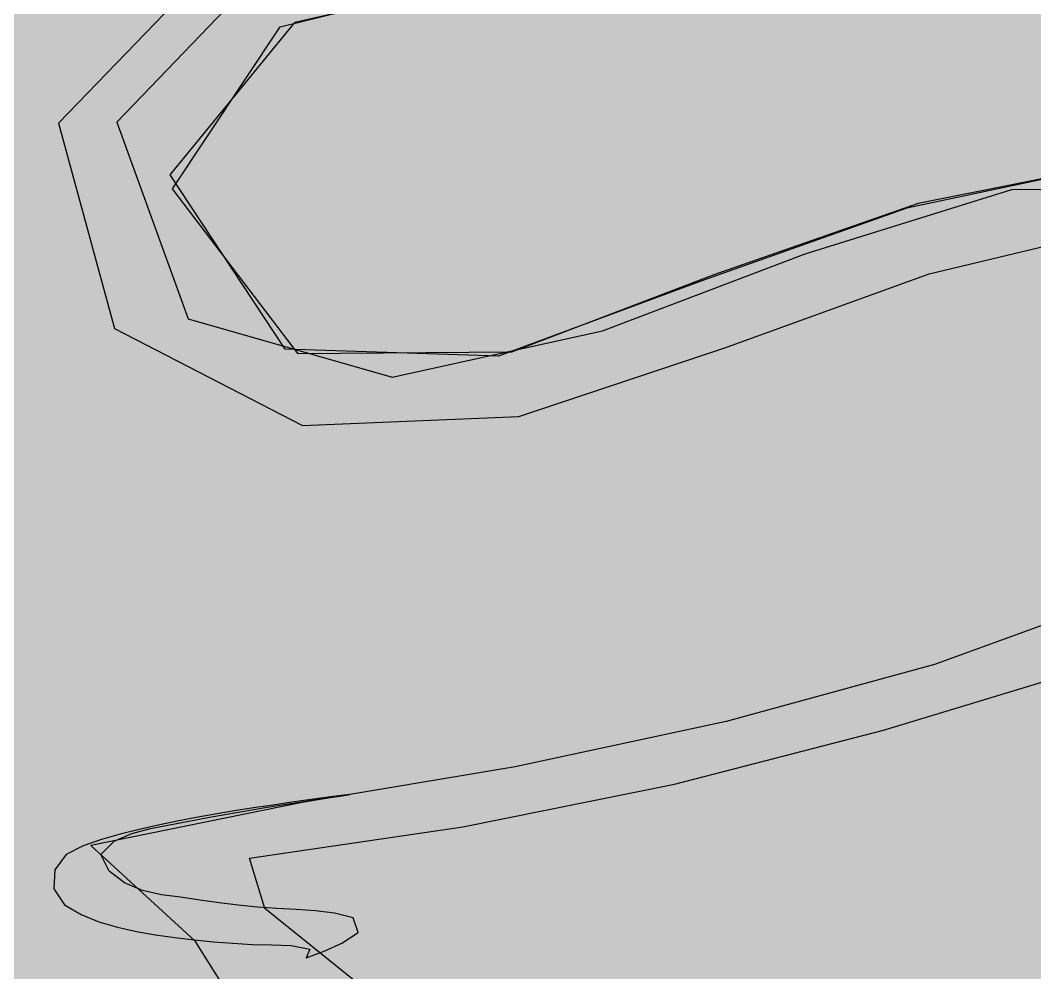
# Model space of a CAD drawing. Extents: x 0 to 1501, y 0 to 1722.
# Drawn here: x 108.047 to 112.709, y 1667.641 to 1672.019 of the extents above; entities that cross this region are included whole.
import ezdxf

# ---------------------------------------------------------------- set-up
doc = ezdxf.new("R2010")
doc.units = 0

msp = doc.modelspace()

# ---------------------------------------------------------------- hatches: boundary and pattern name
for color, points in [(7, [(0, 1722), (1280, 1722), (1280, 1002), (0, 1002)]), (7, [(0, 1722), (1280, 1722), (1280, 1656), (0, 1656)]), (49, [(114.364, 1669.745), (114.0051, 1668.8487), (114.168, 1668.1169), (115.152, 1668.2495), (116.1027, 1668.5581), (116.0731, 1668.1696), (115.1047, 1667.9306), (114.1194, 1667.7793), (114.0789, 1667.3224), (115.0705, 1667.2128), (116.0575, 1667.3439), (115.9708, 1667.3873), (114.9737, 1667.3864), (114.3847, 1667.7037), (115.3706, 1667.8615), (116.3292, 1668.1412), (116.9318, 1668.7762), (115.9629, 1668.6719), (115.0094, 1668.3725), (114.3869, 1668.7183), (114.618, 1669.5953), (114.4869, 1670.2074), (113.9968, 1671.0771), (113.0969, 1671.3625), (112.1205, 1671.1564), (111.1788, 1670.8225), (110.2438, 1670.4755), (109.2638, 1670.5078), (108.7349, 1671.3094), (109.3099, 1672.0101), (110.2823, 1672.2361), (111.2747, 1672.3527), (112.2645, 1672.4738), (113.1295, 1672.9555), (113.5742, 1673.819), (112.9194, 1674.5092), (112.0406, 1674.9778), (111.3631, 1675.7033), (110.8703, 1676.4146), (110.597, 1677.2541), (110.3385, 1678.2095), (110.6466, 1679.1425), (111.3513, 1679.8432), (112.2777, 1680.1738), (113.2728, 1680.1266), (114.2559, 1680.1468), (114.8639, 1680.8959), (114.9818, 1681.8843), (114.8304, 1682.8689), (114.3154, 1683.7109), (113.3966, 1684.0609), (112.4186, 1683.92), (111.6663, 1683.2759), (110.8519, 1682.7084), (109.9449, 1682.3831), (109.3495, 1683.1765), (109.0866, 1684.1329), (108.9767, 1685.1262), (108.954, 1686.1251), (108.954, 1686.9482), (108.9747, 1687.9335), (108.8448, 1688.9237), (108.5437, 1689.8747), (107.986, 1690.6976), (107.1865, 1691.2914), (106.224, 1691.5145), (105.2562, 1691.306), (104.5821, 1690.5933), (103.711, 1690.7561), (103.3361, 1691.6686), (103.272, 1692.6633), (103.6326, 1693.5683), (104.5852, 1693.8039), (105.5631, 1693.6073), (106.5323, 1693.7614), (107.2204, 1694.4384), (107.2121, 1695.4286), (106.9994, 1696.4047), (106.7306, 1697.3674), (106.2964, 1698.1999), (106.2856, 1698.9464), (106.0576, 1699.9195), (105.8806, 1700.903), (105.7701, 1701.8962), (106.0635, 1702.7589), (107.0505, 1702.8145), (108.0096, 1703.0281), (108.6295, 1703.775), (108.4475, 1704.7407), (107.8626, 1705.5436), (106.9363, 1705.8105), (106.1154, 1705.2877), (105.2864, 1704.7729), (104.8215, 1705.5261), (104.6674, 1706.5136), (104.2358, 1707.2052), (104.3902, 1706.2178), (104.5602, 1705.2329), (104.803, 1704.2647), (105.668, 1703.9671), (106.4802, 1704.507), (107.3265, 1704.9195), (108.0483, 1704.2713), (108.072, 1703.421), (107.1802, 1703.0491), (106.1854, 1703.0328), (105.4742, 1702.4317), (105.4373, 1701.4367), (105.5737, 1700.447), (105.7825, 1699.4696), (106.038, 1698.5034), (106.0758, 1697.5559), (106.3348, 1696.5906), (106.5812, 1695.6223), (106.6987, 1694.6369), (105.8844, 1694.14), (104.9091, 1694.3247), (103.9164, 1694.2735), (103.0945, 1693.7426), (102.744, 1692.8203), (102.7451, 1691.8221), (103.0383, 1690.8713), (103.671, 1690.1116), (104.6187, 1689.9924), (105.3305, 1690.6715), (106.2503, 1690.9528), (107.183, 1690.6499), (107.8763, 1689.9386), (108.2672, 1689.0235), (108.4121, 1688.036), (108.4349, 1687.0371), (108.4188, 1686.2905), (108.4053, 1685.2913), (108.4852, 1684.2955), (108.6951, 1683.3194), (109.1601, 1682.4393), (109.9518, 1681.875), (110.899, 1682.1386), (111.7585, 1682.6455), (112.4752, 1683.3402), (113.4301, 1683.5356), (114.2001, 1682.9539), (114.4523, 1681.9942), (114.3859, 1681.0009), (113.6328, 1680.6069), (112.6373, 1680.6862), (111.6486, 1680.5635), (110.7852, 1680.0754), (110.137, 1679.3185), (109.7743, 1678.3988), (109.9076, 1677.4171), (110.3876, 1676.5415), (110.6877, 1675.8751), (111.2119, 1675.0296), (112.0059, 1674.4321), (112.9078, 1674.0065), (112.7395, 1673.1563), (111.833, 1672.7665), (110.8405, 1672.6492), (109.8545, 1672.4882), (108.8884, 1672.2373), (108.2225, 1671.5465), (108.4797, 1670.6021), (109.344, 1670.1561), (110.3384, 1670.1978), (111.2845, 1670.5133), (112.2236, 1670.854), (113.1898, 1671.0858), (113.808, 1670.343), (114.364, 1669.745)]), (7, [(110.797, 1676.3495), (110.6499, 1677.1679), (110.3432, 1678.1059), (110.5873, 1679.0534), (111.2595, 1679.7806), (112.1619, 1680.1656), (113.155, 1680.1516), (114.1394, 1680.1105), (114.823, 1680.7788), (114.9834, 1681.7566), (114.8691, 1682.7432), (114.4163, 1683.6189), (113.5382, 1684.0455), (112.5547, 1683.977), (111.7721, 1683.385), (110.9853, 1682.7872), (110.0907, 1682.3553), (109.4259, 1683.0407), (109.1063, 1683.9757), (108.9908, 1684.9651), (108.9535, 1685.9601), (108.8324, 1686.8298), (108.9853, 1687.7605), (108.8798, 1688.7503), (108.616, 1689.7091), (108.1138, 1690.5637), (107.353, 1691.2003), (106.4188, 1691.5094), (105.4388, 1691.3864), (104.704, 1690.7559), (103.8622, 1690.6222), (103.3779, 1691.4689), (103.2641, 1692.4563), (103.4913, 1693.4136), (104.3694, 1693.8041), (105.3497, 1693.6616), (106.3262, 1693.6797), (107.1301, 1694.2332), (107.2477, 1695.2023), (107.061, 1696.1801), (106.7986, 1697.141), (106.5127, 1698.0902), (106.3501, 1698.7118), (106.1121, 1699.6789), (105.9225, 1700.6567), (105.7922, 1701.6441), (105.8548, 1702.6161), (106.7926, 1702.8335), (107.7769, 1702.9097), (108.5369, 1703.5273), (108.5529, 1704.492), (108.0562, 1705.349), (107.2154, 1705.8256), (106.3053, 1705.4985), (105.5587, 1704.8594), (104.8719, 1705.244), (104.7179, 1706.228), (104.477, 1707.1501), (104.3426, 1706.5126), (104.5129, 1705.5312), (104.7428, 1704.5709), (105.6868, 1704.4724), (106.4582, 1705.0835), (107.3134, 1705.4097), (108.0126, 1704.7354), (108.332, 1703.8141), (107.6542, 1703.1265), (106.6707, 1703.0776), (105.7155, 1702.8473), (105.4196, 1701.9308), (105.4939, 1700.9385), (105.6713, 1699.9585), (105.9039, 1698.9901), (106.186, 1698.035), (106.4958, 1697.0883), (106.7781, 1696.1333), (106.9755, 1695.1572), (106.8011, 1694.2139), (105.885, 1693.8518), (104.9126, 1694.0393), (103.9257, 1693.9787), (103.2111, 1693.3377), (103.0079, 1692.3694), (103.151, 1691.3863), (103.6383, 1690.5308), (104.5308, 1690.2575), (105.2274, 1690.9379), (106.1504, 1691.2349), (107.116, 1691.0373), (107.8793, 1690.4043), (108.414, 1689.5701), (108.643, 1688.6024), (108.7317, 1687.6115), (108.7187, 1686.6156), (108.6976, 1685.6198), (108.7355, 1684.6247), (108.8997, 1683.6437), (109.3236, 1682.7462), (110.0737, 1682.1487), (110.9815, 1682.5345), (111.7987, 1683.0975), (112.5474, 1683.7326), (113.5249, 1683.8204), (114.3283, 1683.2715), (114.6397, 1682.3343), (114.6743, 1681.3409), (114.2586, 1680.4765), (113.2837, 1680.4561), (112.2895, 1680.4841), (111.3437, 1680.2046), (110.5927, 1679.5572), (110.1057, 1678.6967), (110.134, 1677.7129), (110.5743, 1676.8231), (110.9978, 1675.9216), (111.5799, 1675.1221), (112.4158, 1674.5938), (113.2367, 1674.0558), (112.9621, 1673.1725), (112.0816, 1672.7299), (111.0966, 1672.5903), (110.1078, 1672.4733), (109.1429, 1672.2315), (108.49, 1671.551), (108.818, 1670.6471), (109.7559, 1670.3785), (110.7223, 1670.5917), (111.6531, 1670.9458), (112.6042, 1671.2414), (113.5646, 1671.2442), (114.1078, 1670.418), (114.3915, 1669.4734), (114.0552, 1668.567), (114.4547, 1668.3337), (114.6734, 1669.2013), (114.5039, 1670.1696), (114.0228, 1671.0404), (113.1486, 1671.3713), (112.1735, 1671.1765), (111.2333, 1670.8487), (110.3042, 1670.4946), (109.3236, 1670.4856), (108.7457, 1671.2453), (109.2409, 1671.9895), (110.2065, 1672.2283), (111.1948, 1672.3508), (112.1837, 1672.4568), (113.0645, 1672.9023), (113.5721, 1673.7344), (113.0005, 1674.4706), (112.1162, 1674.9241), (111.4132, 1675.6225), (110.797, 1676.3495)]), (7, [(124.2185, 1673.1045), (125.1031, 1673.3831), (125.9574, 1673.8873), (126.7907, 1674.4255), (126.3947, 1673.8682), (126.4948, 1673.599), (127.2128, 1674.2826), (127.8518, 1675.0394), (128.4795, 1675.7998), (129.1412, 1676.5348), (128.9962, 1676.4586), (128.3231, 1675.7296), (127.6691, 1674.9842), (127.0627, 1674.2159), (126.5213, 1673.89), (127.1729, 1674.6363), (126.4734, 1674.4188), (125.6234, 1673.9074), (124.7639, 1673.4116), (123.8934, 1672.9357), (123.0055, 1672.493), (122.0998, 1672.0882), (121.195, 1671.8706), (121.4652, 1672.6326), (120.489, 1672.51), (119.5589, 1672.1669), (118.6812, 1671.7059), (118.3606, 1670.9867), (117.997, 1670.5677), (117.0387, 1670.3117), (116.0678, 1670.1071), (115.0972, 1669.9013), (114.1282, 1669.6881), (113.18, 1669.3967), (112.2477, 1669.0574), (111.2909, 1668.7957), (110.3207, 1668.588), (109.3425, 1668.4237), (108.3717, 1668.2257), (108.8471, 1667.7892), (108.9744, 1667.5866), (107.9982, 1667.4119), (107.0133, 1667.3916), (106.3973, 1667.9117), (105.4056, 1667.927), (104.4134, 1667.934), (103.4216, 1667.9591), (102.4307, 1668.0094), (101.4421, 1668.0945), (100.4561, 1668.2043), (99.4982, 1668.4067), (98.6387, 1668.8998), (97.7182, 1669.2697), (97.1572, 1669.3012), (97.4577, 1669.2346), (98.3988, 1668.9224), (99.2624, 1668.4382), (100.1973, 1668.1171), (101.1808, 1667.9866), (102.1666, 1667.8746), (103.0666, 1667.8082), (104.0573, 1667.7546), (105.0493, 1667.735), (106.0413, 1667.7517), (106.6787, 1667.3209), (107.6623, 1667.2298), (108.649, 1667.3274), (109.6038, 1667.5865), (109.1699, 1667.9364), (109.0997, 1668.1672), (110.081, 1668.3125), (111.0535, 1668.5088), (112.0144, 1668.7558), (112.9635, 1669.0445), (113.9058, 1669.3553), (114.6731, 1669.5616), (115.6407, 1669.7748), (116.6141, 1669.9668), (117.5805, 1670.1907), (118.509, 1670.5336), (118.9316, 1671.166), (119.1263, 1671.6947), (120.0448, 1672.0691), (120.9986, 1672.3382), (120.7719, 1671.676), (121.661, 1671.7064), (122.5811, 1672.0775), (123.4825, 1672.4919), (124.2185, 1673.1045)]), (49, [(108.326, 1667.9095), (108.4084, 1667.8756), (108.4941, 1667.8509), (108.5811, 1667.8314), (108.6689, 1667.8156), (108.7572, 1667.8027), (108.8458, 1667.7922), (108.9346, 1667.7836), (109.0235, 1667.7769), (109.1126, 1667.7716), (109.2017, 1667.7693), (109.2909, 1667.7662), (109.3768, 1667.7503), (109.36, 1667.7094), (109.4437, 1667.7402), (109.5251, 1667.7765), (109.5988, 1667.826), (109.5764, 1667.8931), (109.491, 1667.9153), (109.4033, 1667.926), (109.3148, 1667.9327), (109.2257, 1667.9362), (109.1371, 1667.9433), (109.0486, 1667.952), (108.9601, 1667.9627), (108.8718, 1667.9752), (108.7837, 1667.989), (108.6951, 1667.9995), (108.6082, 1668.0192), (108.5262, 1668.054), (108.4555, 1668.1078), (108.4166, 1668.1845), (108.4777, 1668.2461), (108.5598, 1668.2807), (108.6457, 1668.3046), (108.7332, 1668.3218), (108.8208, 1668.3385), (108.9085, 1668.3547), (108.9963, 1668.3705), (109.0842, 1668.3858), (109.1722, 1668.4007), (109.2602, 1668.4151), (109.3483, 1668.429), (109.4366, 1668.4423), (109.5249, 1668.4549), (109.5607, 1668.4603), (109.4722, 1668.4492), (109.3837, 1668.4375), (109.2954, 1668.4252), (109.2071, 1668.4123), (109.1189, 1668.3989), (109.0308, 1668.3848), (108.9429, 1668.3699), (108.8551, 1668.3542), (108.7674, 1668.3374), (108.6801, 1668.3195), (108.593, 1668.3), (108.5065, 1668.2784), (108.4207, 1668.2538), (108.3365, 1668.2244), (108.2569, 1668.1845), (108.2048, 1668.1143), (108.201, 1668.0268), (108.2506, 1667.954), (108.326, 1667.9095)])]:
    msp.add_hatch(color=color).paths.add_polyline_path(points, flags=0)

# ---------------------------------------------------------------- linework, layer by layer
at = {"color": 0, "true_color": 0x201f23}
for points in [[(108.8884, 1672.2373), (108.2225, 1671.5465), (108.4797, 1670.6021), (109.344, 1670.1561), (110.3384, 1670.1978), (111.2845, 1670.5133), (112.2236, 1670.854), (113.1898, 1671.0858)], [(113.0969, 1671.3625), (112.1205, 1671.1564), (111.1788, 1670.8225), (110.2438, 1670.4755), (109.2638, 1670.5078), (108.7349, 1671.3094), (109.3099, 1672.0101), (110.2823, 1672.2361)]]:
    msp.add_lwpolyline(points, dxfattribs=at)
at = {"color": 0, "true_color": 0xffffff}
for points in [[(109.1429, 1672.2315), (108.49, 1671.551), (108.818, 1670.6471), (109.7559, 1670.3785), (110.7223, 1670.5917), (111.6531, 1670.9458), (112.6042, 1671.2414), (113.5646, 1671.2442), (114.1078, 1670.418), (114.3915, 1669.4734), (114.0552, 1668.567), (114.4547, 1668.3337), (114.6734, 1669.2013), (114.5039, 1670.1696), (114.0228, 1671.0404), (113.1486, 1671.3713), (112.1735, 1671.1765), (111.2333, 1670.8487), (110.3042, 1670.4946), (109.3236, 1670.4856), (108.7457, 1671.2453), (109.2409, 1671.9895), (110.2065, 1672.2283)], [(117.997, 1670.5677), (117.0387, 1670.3117), (116.0678, 1670.1071), (115.0972, 1669.9013), (114.1282, 1669.6881), (113.18, 1669.3967), (112.2477, 1669.0574), (111.2909, 1668.7957), (110.3207, 1668.588), (109.3425, 1668.4237), (108.3717, 1668.2257), (108.8471, 1667.7892), (108.9744, 1667.5866), (107.9982, 1667.4119), (107.0133, 1667.3916), (106.3973, 1667.9117), (105.4056, 1667.927), (104.4134, 1667.934), (103.4216, 1667.9591), (102.4307, 1668.0094), (101.4421, 1668.0945)], [(101.1808, 1667.9866), (102.1666, 1667.8746), (103.0666, 1667.8082), (104.0573, 1667.7546), (105.0493, 1667.735), (106.0413, 1667.7517), (106.6787, 1667.3209), (107.6623, 1667.2298), (108.649, 1667.3274), (109.6038, 1667.5865), (109.1699, 1667.9364), (109.0997, 1668.1672), (110.081, 1668.3125), (111.0535, 1668.5088), (112.0144, 1668.7558), (112.9635, 1669.0445), (113.9058, 1669.3553), (114.6731, 1669.5616), (115.6407, 1669.7748), (116.6141, 1669.9668), (117.5805, 1670.1907)]]:
    msp.add_lwpolyline(points, dxfattribs=at)
at = {"color": 0, "true_color": 0x201f23}
msp.add_lwpolyline([(108.326, 1667.9095), (108.4084, 1667.8756), (108.4941, 1667.8509), (108.5811, 1667.8314), (108.6689, 1667.8156), (108.7572, 1667.8027), (108.8458, 1667.7922), (108.9346, 1667.7836), (109.0235, 1667.7769), (109.1126, 1667.7716), (109.2017, 1667.7693), (109.2909, 1667.7662), (109.3768, 1667.7503), (109.36, 1667.7094), (109.4437, 1667.7402), (109.5251, 1667.7765), (109.5988, 1667.826), (109.5764, 1667.8931), (109.491, 1667.9153), (109.4033, 1667.926), (109.3148, 1667.9327), (109.2257, 1667.9362), (109.1371, 1667.9433), (109.0486, 1667.952), (108.9601, 1667.9627), (108.8718, 1667.9752), (108.7837, 1667.989), (108.6951, 1667.9995), (108.6082, 1668.0192), (108.5262, 1668.054), (108.4555, 1668.1078), (108.4166, 1668.1845), (108.4777, 1668.2461), (108.5598, 1668.2807), (108.6457, 1668.3046), (108.7332, 1668.3218), (108.8208, 1668.3385), (108.9085, 1668.3547), (108.9963, 1668.3705), (109.0842, 1668.3858), (109.1722, 1668.4007), (109.2602, 1668.4151), (109.3483, 1668.429), (109.4366, 1668.4423), (109.5249, 1668.4549), (109.5607, 1668.4603), (109.4722, 1668.4492), (109.3837, 1668.4375), (109.2954, 1668.4252), (109.2071, 1668.4123), (109.1189, 1668.3989), (109.0308, 1668.3848), (108.9429, 1668.3699), (108.8551, 1668.3542), (108.7674, 1668.3374), (108.6801, 1668.3195), (108.593, 1668.3), (108.5065, 1668.2784), (108.4207, 1668.2538), (108.3365, 1668.2244), (108.2569, 1668.1845), (108.2048, 1668.1143), (108.201, 1668.0268), (108.2506, 1667.954), (108.326, 1667.9095)], close=True, dxfattribs=at)

doc.saveas('drawing.dxf')
